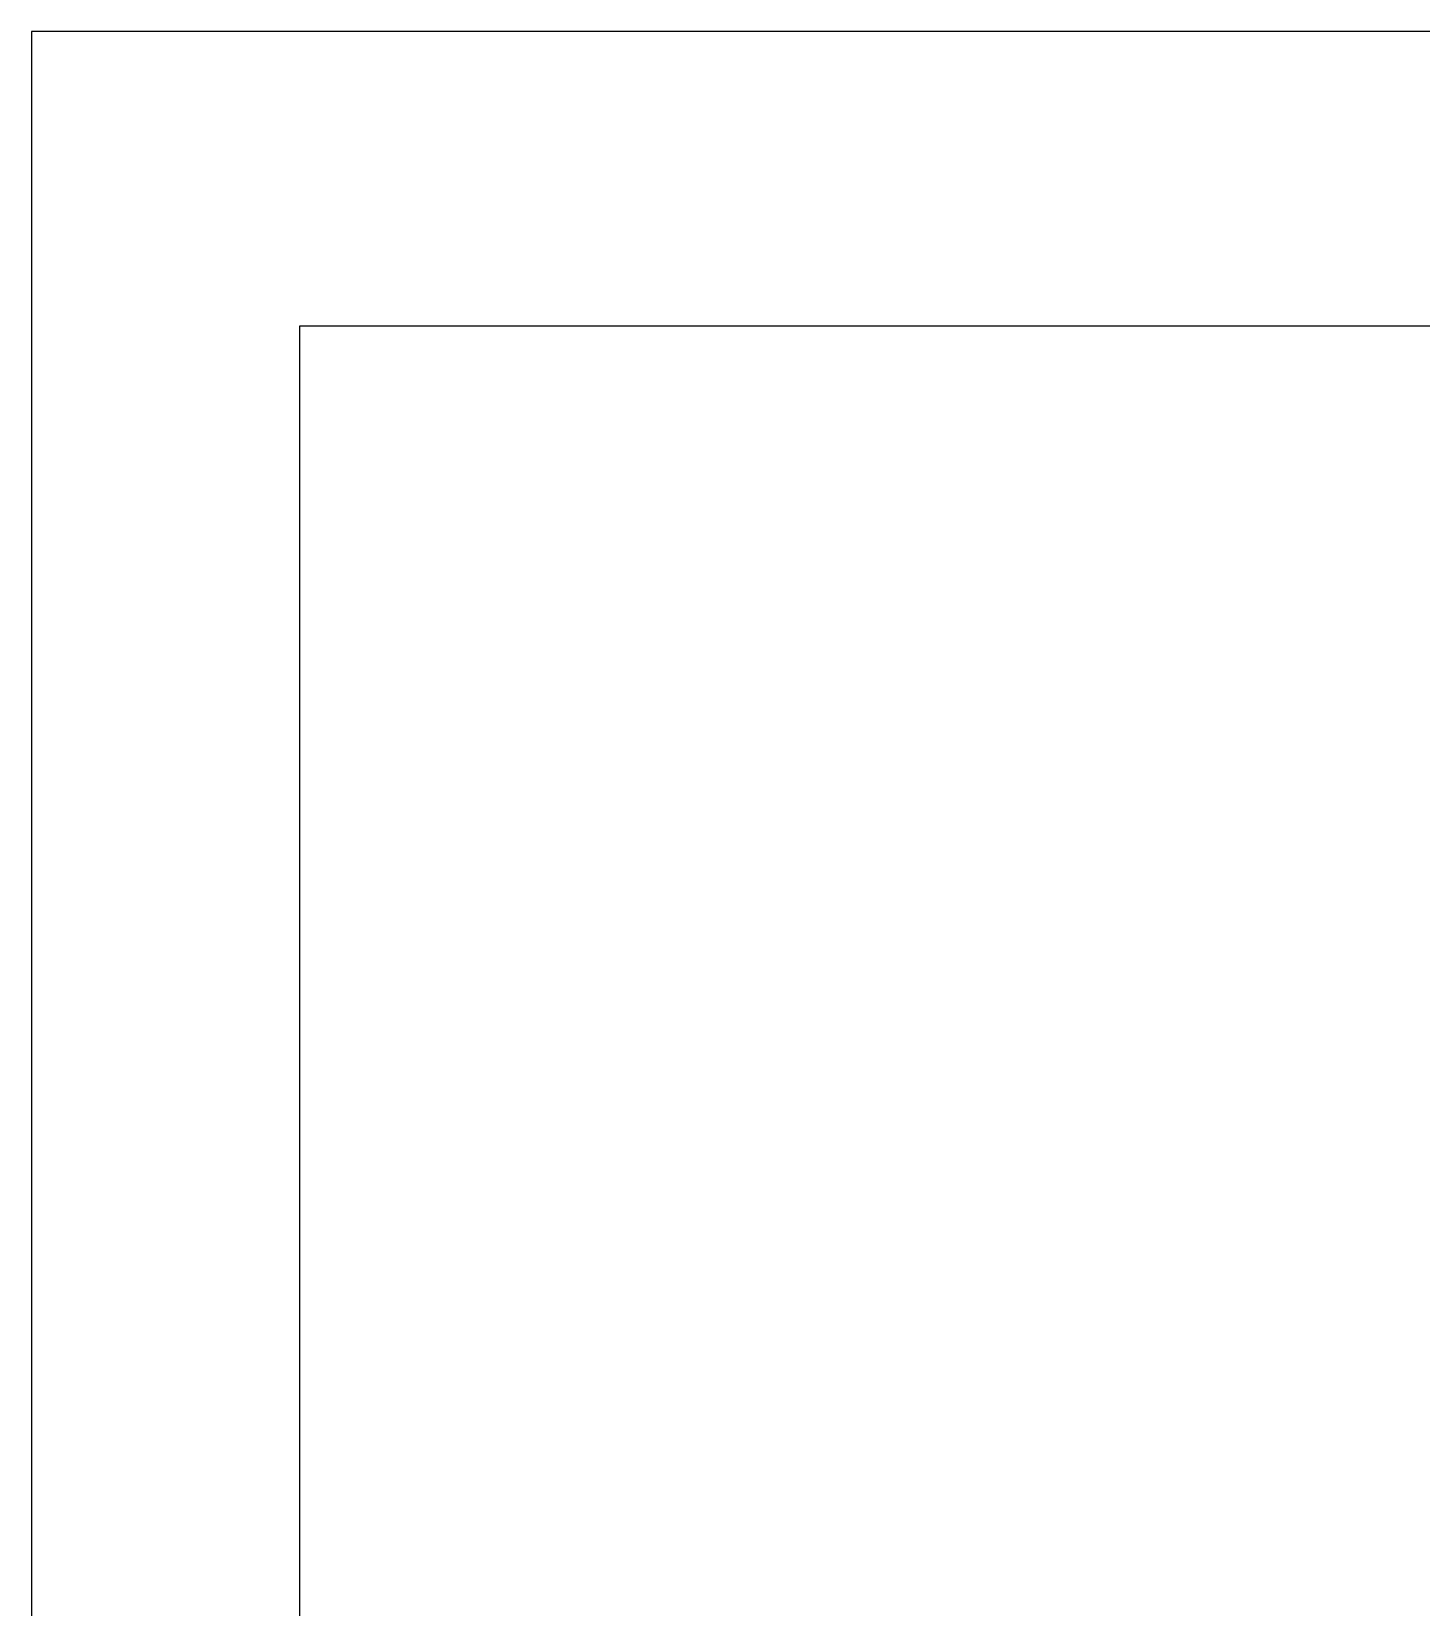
# Model space of a CAD drawing. Extents: x 824 to 1418, y -5538 to -5118.
# Drawn here: x 823.6 to 984.2, y -5300.3 to -5118.2 of the extents above; entities that cross this region are included whole.
import ezdxf

# ---------------------------------------------------------------- set-up
doc = ezdxf.new("R2010")
doc.units = 0
doc.header["$LTSCALE"] = 7
doc.header["$MEASUREMENT"] = 0
doc.layers.get('0').update_dxf_attribs({"color": 2, "linetype": 'CONTINUOUS'})

msp = doc.modelspace()

# ---------------------------------------------------------------- linework, layer by layer
at = {"color": 4}
for p, q in [((854.591097553672, -5527.244794077843), (854.591097553672, -5152.244794077843)), ((854.591097553672, -5152.244794077843), (1403.591097553672, -5152.244794077843))]:
    msp.add_line(p, q, dxfattribs=at)
msp.add_lwpolyline([(1417.591097553696, -5118.244794077826), (823.591097553672, -5118.244794077826), (823.591097553672, -5538.244794077843), (1417.591097553696, -5538.244794077843)], close=True)

doc.saveas('drawing.dxf')
